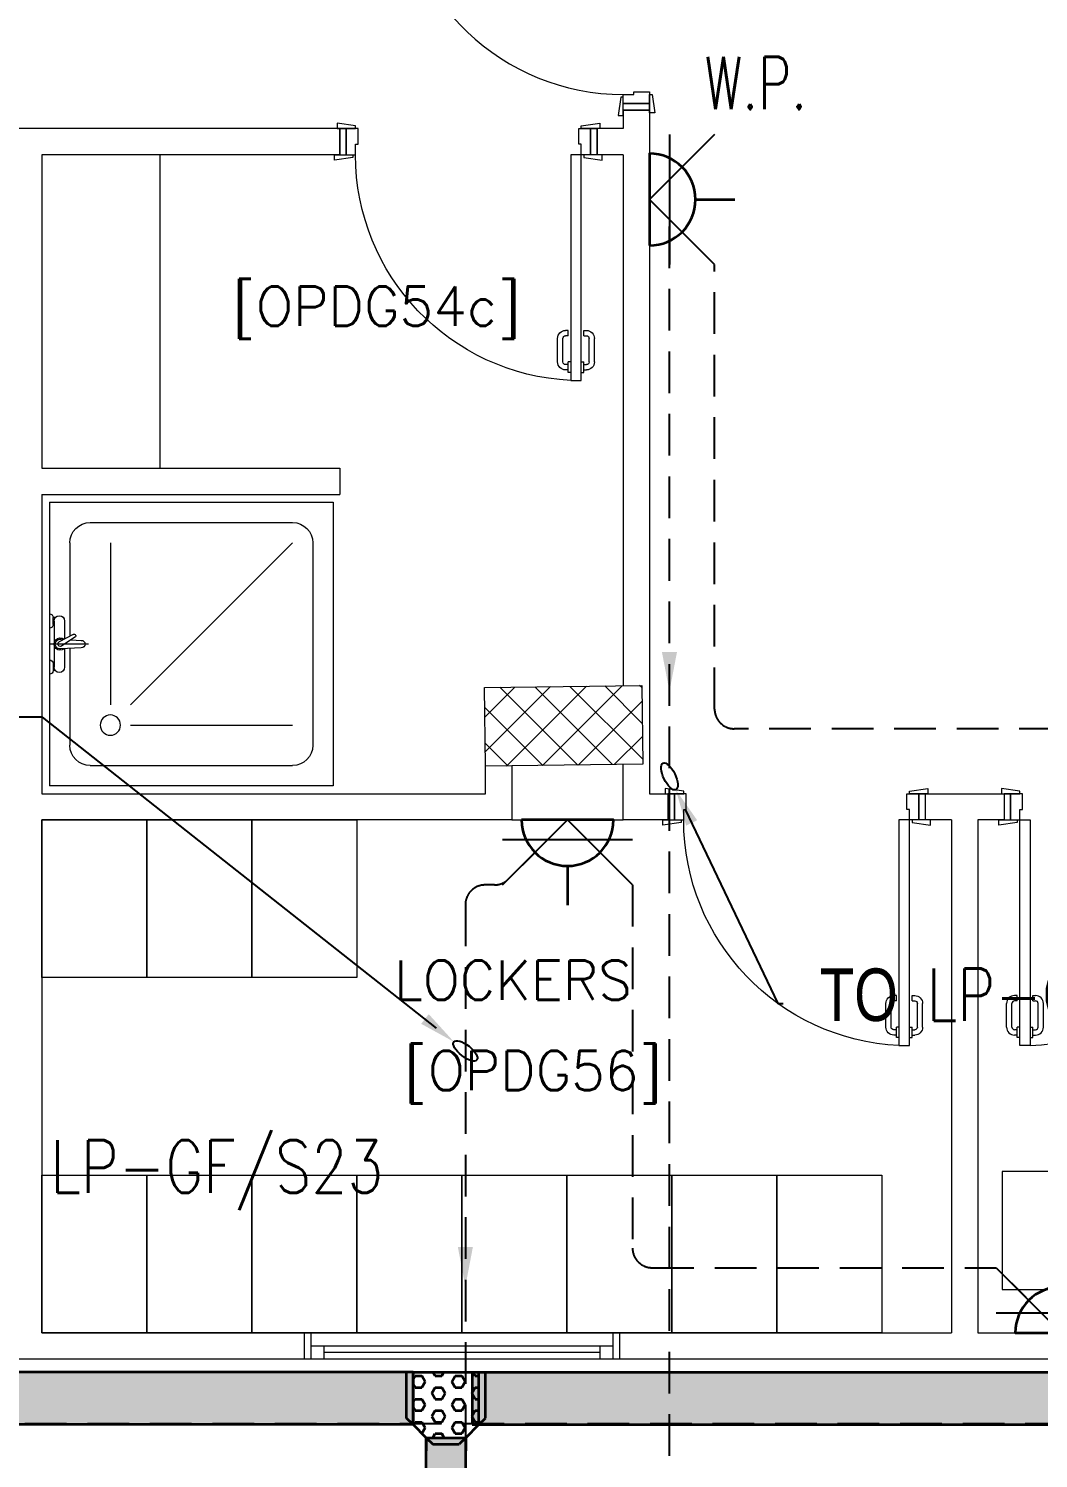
# Model space of a CAD drawing. Header units: inches. Extents: x -12418 to 57169, y -29325 to 19878.
# Drawn here: x 17883 to 21729, y -1326 to 4120 of the extents above; entities that cross this region are included whole.
import ezdxf
from ezdxf import colors
from ezdxf.entities.mleader import LeaderData, LeaderLine
from ezdxf.enums import TextEntityAlignment as Align
from ezdxf.math import Vec2, Vec3

# ---------------------------------------------------------------- set-up
doc = ezdxf.new("R2010")
doc.units = ezdxf.units.IN
doc.header["$LTSCALE"] = 25
doc.header["$MEASUREMENT"] = 0
doc.linetypes.add('DASHDOT', pattern=[25.4, 12.7, -6.35, 0, -6.35])
doc.linetypes.add('HIDDEN', pattern=[9.525, 6.35, -3.175])
doc.layers.get('0').update_dxf_attribs({"color": 8})
doc.layers.get('Defpoints').update_dxf_attribs({"color": 8})
for name, color, linetype, lineweight in [('00-Ground Floor$0$72_EGR_BASE_TEXT', 252, 'Continuous', 5), ('00-Ground Floor$0$Aluminum', 251, 'Continuous', 5), ('00-Ground Floor$0$C-HYDR-CTCH', 251, 'Continuous', 5), ('00-Ground Floor$0$Hatch', 254, 'Continuous', 5), ('00-Ground Floor$0$LOADING', 253, 'Continuous', 5), ('00-Ground Floor$0$SANIT', 250, 'Continuous', 5), ('00-Ground Floor$0$Walls', 251, 'Continuous', 5), ('00-Ground Floor$0$Wooden Joinery', 251, 'Continuous', 5), ('E-LITE-CIRC @ 100', 6, 'Continuous', 25), ('E-LITE-CLNG-CNDT', 6, 'DASHDOT', 35), ('E-LITE-EXIT-NUMB', 6, 'Continuous', 25), ('E-POWR-FLOR-CNDT', 6, 'HIDDEN', 25), ('E-POWR-FLOR-CNDT @ 100', 6, 'HIDDEN', 25), ('E-POWR-WALL @ 100', 4, 'Continuous', 35), ('T-CABL-TRAY', 251, 'Continuous', 35)]:
    doc.layers.add(name, color=color, linetype=linetype, lineweight=lineweight)
doc.layers.add('00-Ground Floor$0$Meubles', color=7, linetype='Continuous', lineweight=5, true_color=0xa6b1d3)
doc.styles.add('00-Ground Floor$0$SIMPLEX', font='SIMPLEX.shx', dxfattribs={"height": 150})
doc.styles.add('DC_Simplex', font='SIMPLEX.shx', dxfattribs={"width": 0.7})

# ---------------------------------------------------------------- blocks, each defined once
blk = doc.blocks.new('00-Ground Floor$0$A$C72370EFE')
at = {"layer": '00-Ground Floor$0$Wooden Joinery'}
for p, q in [((-0.01, -0.04), (-0.02, -0.04)), ((-0.01, -0.03), (-0.01, -0.07)), ((0, -0.03), (-0.01, -0.03)), ((0.04, -0.03), (0.05, -0.03)), ((0.05, -0.03), (0.05, -0.07)), ((0.05, -0.04), (0.06, -0.04)), ((-0.05, -0.07), (-0.05, -0.16)), ((-0.03, -0.07), (-0.03, -0.16)), ((-0.01, -0.06), (-0.02, -0.06)), ((0, -0.07), (-0.01, -0.07)), ((0.04, -0.07), (0.05, -0.07)), ((0.05, -0.06), (0.06, -0.06)), ((0.07, -0.07), (0.07, -0.16)), ((0.09, -0.07), (0.09, -0.16)), ((-0.01, -0.17), (-0.02, -0.17)), ((-0.01, -0.19), (-0.02, -0.19)), ((-0.01, -0.17), (-0.01, -0.19)), ((0.05, -0.17), (0.06, -0.17)), ((0.05, -0.17), (0.05, -0.19)), ((0.05, -0.19), (0.06, -0.19))]:
    blk.add_line(p, q, dxfattribs=at)
for centre, radius, start, end in [((-0.02, -0.07), 0.03, 90, 180), ((0.06, -0.07), 0.03, 0, 90), ((-0.02, -0.07), 0.01, 90, 180), ((0.06, -0.07), 0.01, 0, 90), ((-0.02, -0.16), 0.03, 180, 270), ((-0.02, -0.16), 0.01, 180, 270), ((0.06, -0.16), 0.01, 270, 0), ((0.06, -0.16), 0.03, 270, 0)]:
    blk.add_arc(centre, radius, start, end, dxfattribs=at)
blk = doc.blocks.new('00-Ground Floor$0$A$C5DAD61B4')
at = {"layer": '00-Ground Floor$0$Wooden Joinery'}
for points in [[(80, 959.1), (80, 969.1), (10, 979.1), (10, 959.1)], [(940, 959.1), (940, 969.1), (1010, 979.1), (1010, 959.1)], [(70, 859.1), (70, 849.1), (0, 839.1), (0, 859.1)], [(120, 859.1), (120, 0), (80, 0), (80, 859.1)], [(950, 859.1), (950, 849.1), (1020, 839.1), (1020, 859.1)]]:
    blk.add_lwpolyline(points, close=True, dxfattribs=at)
for points in [[(45, 859.1), (45, 959.1), (20, 959.1), (20, 859.1), (45, 859.1)], [(45, 859.1), (80, 859.1), (80, 899.1), (90, 899.1), (90, 959.1), (45, 959.1), (45, 859.1)], [(975, 859.1), (940, 859.1), (940, 899.1), (930, 899.1), (930, 959.1), (975, 959.1), (975, 859.1)], [(975, 859.1), (975, 959.1), (1000, 959.1), (1000, 859.1), (975, 859.1)]]:
    blk.add_lwpolyline(points, dxfattribs=at)
blk.add_arc((80, 859.1), 860, 272.666, 0, dxfattribs=at)
at = {"layer": '00-Ground Floor$0$Wooden Joinery', "xscale": 999.9999999998854, "yscale": 999.9999999998854, "zscale": 999.9999999998854, "rotation": 180}
blk.add_blockref('00-Ground Floor$0$A$C72370EFE', (120, 0), dxfattribs=at)
blk = doc.blocks.new('00-Ground Floor$0$SHOWER TRAY 80x80')
at = {"layer": '00-Ground Floor$0$SANIT'}
for p, q in [((0, 0), (0, 0.8)), ((0.8, 0.8), (0, 0.8)), ((0.8, 0), (0.8, 0.8)), ((0.1143, 0.7429), (0.6857, 0.7429)), ((0.0571, 0.4124), (0.0571, 0.6857)), ((0.7429, 0.1143), (0.7429, 0.6857)), ((0.2286, 0.6286), (0.6857, 0.6286)), ((0.1714, 0.1143), (0.1714, 0.5714)), ((0.2286, 0.5714), (0.6857, 0.1143)), ((0.01, 0.455), (0.01, 0.475)), ((0.0163, 0.475), (0.01, 0.475)), ((0.0125, 0.455), (0.01, 0.455)), ((0.0125, 0.335), (0.0125, 0.465)), ((0.0425, 0.4133), (0.0425, 0.465)), ((0.0895, 0.4105), (0.0316, 0.4139)), ((0.0715, 0.3808), (0.0334, 0.4058)), ((0.11, 0.4), (0, 0.4)), ((0.0667, 0.3728), (0.0271, 0.3939)), ((0.0407, 0.3866), (0.0316, 0.3861)), ((0.0425, 0.335), (0.0425, 0.3857)), ((0.0571, 0.1143), (0.0571, 0.3779)), ((0.0608, 0.3878), (0.0895, 0.3895)), ((0.01, 0.345), (0.01, 0.325)), ((0.0125, 0.345), (0.01, 0.345)), ((0.0163, 0.325), (0.01, 0.325)), ((0.1143, 0.0571), (0.6857, 0.0571)), ((0, 0), (0.8, 0))]:
    blk.add_line(p, q, dxfattribs=at)
blk.add_circle((0.1714, 0.6286), 0.0286, dxfattribs=at)
for centre, radius, start, end in [((0.1143, 0.6857), 0.0571, 90, 180), ((0.6857, 0.6857), 0.0571, 360, 90), ((0, 0.475), 0.01, 0, 90), ((0, 0.455), 0.01, 270, 0), ((0.0275, 0.465), 0.015, 0, 180), ((0.03, 0.4), 0.0175, 49.632, 309.2526), ((0.03, 0.4), 0.014, 83.2671, 276.7329), ((0.03, 0.4), 0.00676, 54.0423, 244.5873), ((0.0895, 0.4), 0.0105, 270, 90), ((0.0691, 0.3768), 0.00467, 239.3148, 59.3148), ((0, 0.345), 0.01, 0, 90), ((0, 0.325), 0.01, 270, 0), ((0.0275, 0.335), 0.015, 180, 0), ((0.1143, 0.1143), 0.0571, 180, 270), ((0.6857, 0.1143), 0.0571, 270, 360)]:
    blk.add_arc(centre, radius, start, end, dxfattribs=at)
blk = doc.blocks.new('00-Ground Floor$0$A$C37be4daf')
at = {"layer": '00-Ground Floor$0$Aluminum'}
for p, q in [((1416, 598.2), (216, 598.2)), ((241, 498.2), (241, 598.2)), ((1391, 548.2), (241, 548.2)), ((291, 548.2), (291, 598.2)), ((291, 573.2), (1341, 573.2)), ((1341, 548.2), (1341, 598.2)), ((1391, 498.2), (1391, 598.2)), ((1416, 498.2), (216, 498.2))]:
    blk.add_line(p, q, dxfattribs=at)
at = {"layer": '00-Ground Floor$0$Walls'}
for p, q in [((216, 498.2), (216, 598.2)), ((1416, 498.2), (1416, 598.2))]:
    blk.add_line(p, q, dxfattribs=at)
blk = doc.blocks.new('00-Ground Floor')
at = {"layer": '00-Ground Floor$0$Hatch'}
h = blk.add_hatch(dxfattribs=at)
h.set_pattern_fill('ANSI37', color=256, scale=30)
h.set_pattern_definition([(45, (-1981.42, -13099.68), (-67.35192, 67.35192), []), (135, (-1981.42, -13099.68), (-67.35192, -67.35192), [])])
h.paths.add_polyline_path([(48971.2, 8818.2), (48367.3, 8810.1), (48371.2, 8521.7), (48975.1, 8529.8)])
h.paths.add_polyline_path([(41810.5, 8810.5), (41227, 8805), (41207, 8513.7), (41790.5, 8519.1)])
h.paths.add_polyline_path([(27433.5, 8803.1), (26834.4, 8799), (26828.7, 8506), (27427.8, 8510)])
h.paths.add_polyline_path([(34618.7, 8805.3), (34017.5, 8797.8), (34009.3, 8512.1), (34610.5, 8519.6)])
h.paths.add_polyline_path([(20214.3, 8812.4), (19607.8, 8790.5), (19622.4, 8498), (20228.8, 8519.8)])
h.paths.add_polyline_path([(13477.7, 8802), (12255.7, 8825.9), (12249.3, 8529.8), (13471.3, 8505.8)])
h.paths.add_polyline_path([(13491.8, 1601.9), (12276.8, 1586.2), (12263.3, 1293.7), (13478.3, 1309.4)])
h.paths.add_polyline_path([(13465.7, -5591.3), (12262.6, -5607.3), (12256.9, -5900.3), (13460, -5884.3)])
h.paths.add_polyline_path([(13484.2, -12790), (12287.5, -12801.4), (12290.4, -13095.9), (13487, -13084.4)])
h.paths.add_polyline_path([(5849.2, -12787.9), (5245.6, -12791.6), (5256.3, -13077.1), (5859.8, -13073.4)])
h.paths.add_polyline_path([(5833.8, -5589.9), (5236.9, -5588.3), (5236.8, -5889.5), (5833.6, -5891)])
h.paths.add_polyline_path([(5843.6, 1599.7), (5224.3, 1600.9), (5213.7, 1298), (5833, 1296.7)])
h.paths.add_polyline_path([(5820.3, 8779.1), (5219.7, 8793.5), (5216, 8503.9), (5816.7, 8489.4)])
h.paths.add_polyline_path([(-1378.8, 8777.2), (-1981.4, 8799.9), (-1979.5, 8511.6), (-1376.9, 8488.9)])
h.paths.add_polyline_path([(-1371.1, -5601.1), (-1973.1, -5608.1), (-1969.7, -5899.7), (-1367.7, -5892.7)])
h.paths.add_polyline_path([(-1353.5, -12795.7), (-1951.9, -12796.7), (-1947.1, -13097.4), (-1348.7, -13096.4)])
h.paths.add_polyline_path([(20233.2, -12782.5), (19627.5, -12795.4), (19633.2, -13096.6), (20238.9, -13083.7)])
h.paths.add_polyline_path([(20226.6, -5590), (19632.3, -5607.6), (19634.4, -5904.1), (20228.7, -5886.6)])
h.paths.add_polyline_path([(20217.9, 1618), (19619, 1610.4), (19623, 1310.2), (20221.9, 1317.9)])
h.paths.add_polyline_path([(27418.3, 1602.8), (26816.3, 1607.5), (26820.6, 1315.3), (27422.5, 1310.7)])
h.paths.add_polyline_path([(27422, -5579.9), (26818.1, -5597.5), (26831.6, -5897.5), (27431.7, -5876.5)])
h.paths.add_polyline_path([(27438.1, -12795.9), (26834.3, -12789.3), (26831.9, -13075), (27435.7, -13081.6)])
h.paths.add_polyline_path([(34636.6, -12785.4), (34039.3, -12800), (34048.3, -13099.7), (34645.6, -13085.1)])
h.paths.add_polyline_path([(34629.3, -5597.1), (34028, -5595.2), (34029.2, -5892.4), (34630.4, -5894.3)])
h.paths.add_polyline_path([(34592.8, 1606.7), (34012, 1611.4), (34031.7, 1321.6), (34612.5, 1316.9)])
h.paths.add_polyline_path([(41796.2, 1606), (41198.6, 1619.8), (41200.6, 1327.8), (41798.2, 1314.1)])
h.paths.add_polyline_path([(41797.2, -5592.6), (41228.8, -5600.2), (41230.6, -5894.3), (41799, -5886.7)])
h.paths.add_polyline_path([(41834.3, -12789.7), (41229, -12792.4), (41230.4, -13096.9), (41835.6, -13094.3)])
h.paths.add_polyline_path([(49008.5, -12790.2), (48420.5, -12774.1), (48407.3, -13081.4), (48995.3, -13097.4)])
h.paths.add_polyline_path([(48992.7, -5590.8), (48389.5, -5589.7), (48387.5, -5886.2), (48990.7, -5887.3)])
at = {"layer": '00-Ground Floor$0$C-HYDR-CTCH', "flags": 128}
blk.add_lwpolyline([(19619, 1610.4), (20217.9, 1618), (20221.9, 1317.9), (19623, 1310.2), (19619, 1610.4)], dxfattribs=at)
at = {"layer": '00-Ground Floor$0$LOADING', "elevation": 0}
for points in [[(18332.9, 505.7), (17932.9, 505.7), (17932.9, 1105.7), (18332.9, 1105.7)], [(18732.9, 505.7), (18332.9, 505.7), (18332.9, 1105.7), (18732.9, 1105.7)], [(19132.9, 505.7), (18732.9, 505.7), (18732.9, 1105.7), (19132.9, 1105.7)], [(18332.9, -847.4), (17932.9, -847.4), (17932.9, -247.4), (18332.9, -247.4)], [(18732.9, -847.4), (18332.9, -847.4), (18332.9, -247.4), (18732.9, -247.4)], [(19132.9, -847.4), (18732.9, -847.4), (18732.9, -247.4), (19132.9, -247.4)], [(19532.9, -847.4), (19132.9, -847.4), (19132.9, -247.4), (19532.9, -247.4)], [(19932.9, -847.4), (19532.9, -847.4), (19532.9, -247.4), (19932.9, -247.4)], [(20332.9, -847.4), (19932.9, -847.4), (19932.9, -247.4), (20332.9, -247.4)], [(20732.9, -847.4), (20332.9, -847.4), (20332.9, -247.4), (20732.9, -247.4)], [(21132.9, -847.4), (20732.9, -847.4), (20732.9, -247.4), (21132.9, -247.4)], [(21590.8, -683.3), (22040.8, -683.3), (22040.8, -233.3), (21590.8, -233.3)]]:
    blk.add_lwpolyline(points, close=True, dxfattribs=at)
at = {"layer": '00-Ground Floor$0$Meubles'}
for p, q in [((18382.9, 3639.1, 0), (18382.9, 2445.7, 0)), ((19723, 1105.7, 0), (20147.9, 1105.7, 0))]:
    blk.add_line(p, q, dxfattribs=at)
at = {"layer": '00-Ground Floor$0$Walls'}
for p, q in [((20147.9, 3809.1, 0), (20147.9, 3739.1, 0)), ((20147.9, 3809.1, 0), (20247.9, 3809.1, 0)), ((20247.9, 3809.1, 0), (20247.9, 1205.7, 0)), ((19067.9, 3739.1, 0), (17732.9, 3739.1, 0)), ((19067.9, 3639.1, 0), (19067.9, 3739.1, 0)), ((20047.9, 3639.1, 0), (20047.9, 3739.1, 0)), ((20147.9, 3739.1, 0), (20047.9, 3739.1, 0)), ((19067.9, 3639.1, 0), (17932.9, 3639.1, 0)), ((17932.9, 3639.1, 0), (17932.9, 2445.7, 0)), ((20147.9, 3639.1, 0), (20047.9, 3639.1, 0)), ((20147.9, 3639.1, 0), (20147.9, 1617.1, 0)), ((17932.9, 2445.7, 0), (19067.9, 2445.7, 0)), ((19067.9, 2445.7, 0), (19067.9, 2345.7, 0)), ((17932.9, 2345.7, 0), (17932.9, 1205.7, 0)), ((17932.9, 2345.7, 0), (19067.9, 2345.7, 0)), ((19623, 1205.7), (19623, 1310)), ((19723, 1311.3), (19723, 1105.7)), ((20147.9, 1105.7, 0), (20147.9, 1316.9, 0)), ((17932.9, 1205.7, 0), (19623, 1205.7, 0)), ((20247.9, 1205.7, 0), (20317.9, 1205.7, 0)), ((20317.9, 1205.7, 0), (20317.9, 1105.7, 0)), ((21297.9, 1205.7, 0), (21597.9, 1205.7, 0)), ((21297.9, 1205.7, 0), (21297.9, 1105.7, 0)), ((21597.9, 1205.7, 0), (21597.9, 1105.7, 0)), ((19723, 1105.7, 0), (17932.9, 1105.7, 0)), ((17932.9, 1105.7, 0), (17932.9, -847.4, 0)), ((20317.9, 1105.7, 0), (20147.9, 1105.7, 0)), ((21397.9, 1105.7, 0), (21297.9, 1105.7, 0)), ((21397.9, 1105.7, 0), (21397.9, -847.4, 0)), ((21597.9, 1105.7, 0), (21497.9, 1105.7, 0)), ((21497.9, 1105.7, 0), (21497.9, -847.4, 0)), ((17932.9, -847.4, 0), (21397.9, -847.4, 0)), ((21497.9, -847.4, 0), (25427.9, -847.4, 0)), ((17732.9, -947.4, 0), (43417.9, -947.4, 0))]:
    blk.add_line(p, q, dxfattribs=at)
at = {"rotation": 180}
blk.add_blockref('00-Ground Floor$0$A$C37be4daf', (20348.9, -349.2, 0), dxfattribs=at)
at = {"layer": '00-Ground Floor$0$SANIT', "xscale": -1350.000000000878, "yscale": 1350.000000000878, "zscale": 1350.000000000878, "rotation": 180}
blk.add_blockref('00-Ground Floor$0$SHOWER TRAY 80x80', (17962.9, 2315.7, 0), dxfattribs=at)
at = {"layer": '00-Ground Floor$0$Wooden Joinery', "rotation": 270}
blk.add_blockref('00-Ground Floor$0$A$C5DAD61B4', (19288.9, 4809.1, 0), dxfattribs=at)
at = {"layer": '00-Ground Floor$0$Wooden Joinery', "xscale": -1}
for p in [(20067.9, 2780.1, 0), (21317.9, 246.6, 0)]:
    blk.add_blockref('00-Ground Floor$0$A$C5DAD61B4', p, dxfattribs=at)
at = {"layer": '00-Ground Floor$0$Wooden Joinery'}
blk.add_blockref('00-Ground Floor$0$A$C5DAD61B4', (21577.9, 246.6, 0), dxfattribs=at)
at = {"layer": '00-Ground Floor$0$72_EGR_BASE_TEXT', "char_height": 150, "attachment_point": 2, "style": '00-Ground Floor$0$SIMPLEX'}
for s, insert in [('[OPDG54c]', (19208.4, 3137.8, 0)), ('LOCKERS', (19727.9, 570.5)), ('[OPDG56]', (19804.5, 226.2, 0))]:
    blk.add_mtext(s, dxfattribs=dict(at, insert=insert))
blk = doc.blocks.new('*U54')
blk.add_line((-1.75, 0), (-3.25, 0))
blk.add_lwpolyline([(0, 1.75, 1), (0, -1.75)], format="xyb", close=True)
at = {"layer": 'Defpoints'}
for p, q in [((-2.475, 2.475), (0, 0)), ((-0.758, -2.475), (-0.758, 2.475)), ((-2.475, -2.475), (0, 0))]:
    blk.add_line(p, q, dxfattribs=at)
at = {"layer": 'E-LITE-EXIT-NUMB', "style": 'DC_Simplex', "width": 0.7, "flags": 8}
blk.add_attdef('TYPE', text='', height=2, rotation=360, dxfattribs=at).set_placement((-2.682, 5.238), align=Align.RIGHT)
blk.add_attdef('CIRCUIT', (2.682, 5.238), '', height=2, rotation=360, dxfattribs=at)
blk = doc.blocks.new('*U50')
blk.add_line((1.75, 0), (3.25, 0))
blk.add_lwpolyline([(0, -1.75, 1), (0, 1.75)], format="xyb", close=True)
at = {"layer": 'Defpoints'}
for p, q in [((2.475, 2.475), (0, 0)), ((0.758, 2.475), (0.758, -2.475)), ((2.475, -2.475), (0, 0))]:
    blk.add_line(p, q, dxfattribs=at)
at = {"layer": 'E-LITE-EXIT-NUMB', "style": 'DC_Simplex', "width": 0.7, "flags": 8}
blk.add_attdef('TYPE', text='', height=2, rotation=360, dxfattribs=at).set_placement((-2.682, 5.238), align=Align.RIGHT)
blk.add_attdef('CIRCUIT', (2.682, 5.238), '', height=2, rotation=360, dxfattribs=at)
blk = doc.blocks.new('*U53')
blk.add_line((0, -1.75), (0, -3.25))
blk.add_lwpolyline([(-1.75, 0, 1), (1.75, 0)], format="xyb", close=True)
at = {"layer": 'Defpoints'}
for p, q in [((-2.475, -2.475), (0, 0)), ((2.475, -2.475), (0, 0)), ((2.475, -0.758), (-2.475, -0.758))]:
    blk.add_line(p, q, dxfattribs=at)
at = {"layer": 'E-LITE-EXIT-NUMB', "style": 'DC_Simplex', "width": 0.7, "flags": 8}
blk.add_attdef('TYPE', text='', height=2, rotation=360, dxfattribs=at).set_placement((-2.682, 5.238), align=Align.RIGHT)
blk.add_attdef('CIRCUIT', (2.682, 5.238), '', height=2, rotation=360, dxfattribs=at)
blk = doc.blocks.new('ARR0W')
at = {"color": 45}
blk.add_ellipse((0, 0), major_axis=(0.4, 0), ratio=0.4, dxfattribs=at)
at = {"color": 45, "ltscale": 0.5}
blk.add_solid([(-1.4, 0.167), (-0.4, 0), (-1.4, -0.167)], dxfattribs=at)
blk = doc.blocks.new('*U28')
blk.add_hatch(color=256).paths.add_polyline_path([(0.287, 0), (0, 1.5), (-0.287, 0)])
blk = doc.blocks.new('*U81')
at = {"lineweight": 0}
h = blk.add_hatch(dxfattribs=at)
h.set_pattern_fill('HEX', color=253, scale=8, angle=180, style=0)
h.set_pattern_definition([(180, (-19374.527, -2e-10), (6e-13, -43.99409), [25.4, -50.8]), (300, (-19374.527, -2e-10), (38.1, 21.99705), [25.4, -50.8]), (240, (-19399.927, -2e-10), (38.1, -21.99705), [25.4, -50.8])])
h.paths.add_polyline_path([(-3876.8, 200), (-3876.8, 0), (0, 0), (0, 200)])
at = {"color": 0}
for p, q in [((0, 200), (-3876.8, 200)), ((-3876.8, 0), (-3876.8, 200)), ((0, 0), (0, 200)), ((0, 0), (-3876.8, 0))]:
    blk.add_line(p, q, dxfattribs=at)
blk = doc.blocks.new('*U68')
h = blk.add_hatch()
h.set_pattern_fill('HEX', color=253, scale=8, angle=-90, style=0)
h.set_pattern_definition([(270, (-3e-11, -5e-24), (43.994, -9e-14), [25.4, -50.8]), (30, (-3e-11, -5e-24), (-21.997, 38.1), [25.4, -50.8]), (330, (-3e-11, -25.4), (21.997, 38.1), [25.4, -50.8])])
h.paths.add_polyline_path([(0, 0), (-200, 0), (-250, -50), (-250, -200), (-200, -250), (0, -250)])
at = {"color": 0}
for p, q in [((-250, -50), (-200, 0)), ((-200, 0), (-200, 50)), ((0, 0), (0, 50)), ((-250, -50), (-300, -50)), ((0, 0), (0, -250)), ((-250, -200), (-300, -200)), ((-250, -200), (-200, -250)), ((-200, -250), (-200, -300)), ((0, -250), (0, -300))]:
    blk.add_line(p, q, dxfattribs=at)
at = {"color": 253}
for p, q in [((-200, 0), (-175, 25)), ((-200, 0), (0, 0)), ((-175, 25), (0, 25)), ((-250, -50), (-275, -75)), ((-250, -50), (-250, -200)), ((-275, -75), (-275, -175)), ((-250, -200), (-275, -175)), ((-200, -250), (0, -250)), ((-200, -250), (-175, -275)), ((-175, -275), (0, -275))]:
    blk.add_line(p, q, dxfattribs=at)
blk = doc.blocks.new('*U82')
at = {"lineweight": 0}
h = blk.add_hatch(dxfattribs=at)
h.set_pattern_fill('HEX', color=253, scale=8, angle=180, style=0)
h.set_pattern_definition([(180, (-23193.732, -3e-10), (6e-13, -43.99409), [25.4, -50.8]), (300, (-23193.732, -3e-10), (38.1, 21.997045), [25.4, -50.8]), (240, (-23219.132, -3e-10), (38.1, -21.997045), [25.4, -50.8])])
h.paths.add_polyline_path([(-9746.9, 150), (-9746.9, 0), (0, 0), (0, 150)])
at = {"color": 0}
for p, q in [((0, 150), (-9746.9, 150)), ((-9746.9, 0), (-9746.9, 150)), ((0, 0), (-9746.9, 0))]:
    blk.add_line(p, q, dxfattribs=at)
blk = doc.blocks.new('*U83')
at = {"lineweight": 0}
h = blk.add_hatch(dxfattribs=at)
h.set_pattern_fill('HEX', color=253, scale=8, angle=180, style=0)
h.set_pattern_definition([(180, (-22449.527, -3e-10), (6e-13, -43.99409), [25.4, -50.8]), (300, (-22449.527, -3e-10), (38.1, 21.997045), [25.4, -50.8]), (240, (-22474.927, -3e-10), (38.1, -21.997045), [25.4, -50.8])])
h.paths.add_polyline_path([(-14094.8, 200), (-14094.8, 0), (0, 0), (0, 200)])
at = {"color": 0}
for p, q in [((0, 200), (-14094.8, 200)), ((0, 0), (0, 200)), ((0, 0), (-14094.8, 0))]:
    blk.add_line(p, q, dxfattribs=at)
blk = doc.blocks.new('A$C767e6835')
at = {"layer": 'T-CABL-TRAY', "linetype": 'Continuous', "xscale": -1, "rotation": 180}
blk.add_blockref('*U83', (-751.8, 1850), dxfattribs=at)
at = {"layer": 'T-CABL-TRAY', "linetype": 'Continuous'}
for name, p, rotation in [('*U68', (-751.8, 1850, 0), 90), ('*U81', (-526.8, 1850), 180), ('*U82', (-701.8, -8146.9), 270)]:
    blk.add_blockref(name, p, dxfattribs=dict(at, rotation=rotation))

msp = doc.modelspace()

# ---------------------------------------------------------------- linework, layer by layer
at = {"layer": 'E-POWR-FLOR-CNDT', "elevation": 0}
for points in [[(19999.5, -3101.1), (20301.8, -2798.3, 0.198691), (20323.7, -2745.3), (20323.7, 3393.1)], [(22653, 1329.4), (22529.2, 1453.2), (20570.4, 1453.2, -0.414214), (20495.4, 1528.2), (20495.4, 3221.4), (20371.7, 3345.2)], [(19811.7, 981.9), (19709.9, 880.2, -0.198912), (19656.9, 858.2), (19621.4, 858.2, 0.414214), (19546.4, 783.2), (19546.4, -3012.6, 0.331835), (19600, -3084.5), (19849.5, -3158.7)], [(20059.2, 981.9), (20182.9, 858.2), (20182.9, -524.9, 0.414214), (20257.9, -599.9), (21568.3, -599.9), (21692.1, -723.7)]]:
    msp.add_lwpolyline(points, format="xyb", dxfattribs=at)
msp.add_lwpolyline([(25056.7, -1071.2), (24932.9, -1194.9), (15427.9, -1194.9), (15304.2, -1071.2)], dxfattribs=at)

# ---------------------------------------------------------------- block references
at = {"layer": 'E-LITE-CLNG-CNDT'}
msp.add_blockref('00-Ground Floor', (0, 0), dxfattribs=at)
at = {"layer": 'E-POWR-FLOR-CNDT'}
msp.add_blockref('A$C767e6835', (20099.5, -2847.4, 0.4), dxfattribs=at)
at = {"layer": 'E-POWR-FLOR-CNDT @ 100', "xscale": 100, "yscale": 100, "zscale": 100, "rotation": 180}
for p in [(20323.7, 1745.6, 0), (19546.4, -520.7, 0)]:
    msp.add_blockref('*U28', p, dxfattribs=at)
at = {"layer": 'E-POWR-WALL @ 100'}
ref = msp.add_blockref('*U53', (20247.9, 3468.9, 0), dxfattribs=dict(at, xscale=100, yscale=100, zscale=100, rotation=90.00000000000001))
ref.add_attrib('TYPE', 'W.P.', dxfattribs={"layer": 'E-LITE-EXIT-NUMB', "height": 200, "style": 'DC_Simplex', "width": 0.7, "flags": 8}).set_placement((20847.3, 3812.7, 0), align=Align.RIGHT)
at = {"layer": 'E-POWR-WALL @ 100', "xscale": 100, "yscale": 100, "zscale": 100, "rotation": 90.00000000000001}
for name, p in [('*U54', (19935.5, 1105.7, 0)), ('*U50', (21815.8, -847.4, 0))]:
    msp.add_blockref(name, p, dxfattribs=at)

# ---------------------------------------------------------------- leaders
at = {"layer": 'E-LITE-CIRC @ 100'}
ml = msp.add_multileader_mtext('Standard', dxfattribs=at)
ml.set_content('{\\Fdc_el_romans|c0;\\W0.8;TO\\Fromans|c0; \\Fsimplex|c0;LP-GF/S26}', color=256, style='DC_Simplex')
ml.set_leader_properties()
ml.set_arrow_properties(name='ARR0W')
ml.build(insert=Vec2(0, 0))
ml.multileader.update_dxf_attribs({"dogleg_length": 200, "arrow_head_size": 140, "scale": 100})
ctx = ml.context
ctx.base_point, ctx.scale, ctx.char_height, ctx.arrow_head_size, ctx.landing_gap_size, ctx.plane_origin, ctx.plane_x_axis, ctx.plane_y_axis = Vec3(15726.7, 1497), 100, 200, 140, 140, Vec3(38413.6, -4833.8), Vec3(1, 0.000001, 0), Vec3(-0.000001, 1, 0)
ctx.text_align_type = 2
notes = []
notes.append((ctx, [(1, (1, 1, 0), (17936.5, 1497), (-1, -0.000001, 0), 108.8, [(0, [(19546.4, 226.2)], 0, [])])]))
ctx.mtext.insert, ctx.mtext.text_direction, ctx.mtext.rotation, ctx.mtext.alignment, ctx.mtext.flow_direction = Vec3(17687.7, 1630.3), Vec3(1, 0.000001, 0), 0.000001, 3, 5
ml = msp.add_multileader_mtext('Standard', dxfattribs=at)
ml.set_content('{\\Fdc_el_romans|c0;\\W0.8;TO\\Fromans|c0; \\Fsimplex|c0;LP-GF/S29}', color=256, style='DC_Simplex')
ml.set_leader_properties()
ml.set_arrow_properties(name='ARR0W')
ml.build(insert=Vec2(0, 0))
ml.multileader.update_dxf_attribs({"dogleg_length": 200, "arrow_head_size": 140, "scale": 100})
ctx = ml.context
ctx.base_point, ctx.scale, ctx.char_height, ctx.arrow_head_size, ctx.landing_gap_size, ctx.plane_origin, ctx.plane_x_axis, ctx.plane_y_axis = Vec3(20756.5, 406.6), 100, 200, 140, 140, Vec3(44139.3, -3813.8), Vec3(1, 0.000001, 0), Vec3(-0.000001, 1, 0)
notes.append((ctx, [(0, (1, 1, 0), (20736.5, 406.6), (1, 0.000001, 0), 20, [(0, [(20323.7, 1271.4)], 0, [])])]))
ctx.mtext.insert, ctx.mtext.text_direction, ctx.mtext.rotation, ctx.mtext.flow_direction = Vec3(20896.5, 540), Vec3(1, 0.000001, 0), 0.000001, 5
ml = msp.add_multileader_mtext('Standard', dxfattribs=at)
ml.set_content('{\\Fdc_el_romans|c0;\\W0.8;TO\\Fromans|c0; \\Fsimplex|c0;LP-GF/S23}', color=256, style='DC_Simplex')
ml.set_leader_properties()
ml.set_arrow_properties(name='ARR0W')
ml.build(insert=Vec2(0, 0))
ml.multileader.update_dxf_attribs({"dogleg_length": 200, "arrow_head_size": 140, "scale": 100})
ctx = ml.context
ctx.base_point, ctx.scale, ctx.char_height, ctx.arrow_head_size, ctx.landing_gap_size, ctx.plane_origin, ctx.plane_x_axis, ctx.plane_y_axis = Vec3(17418.4, -247.4), 100, 200, 140, 140, Vec3(31949.6, -6291.9), Vec3(1, 0.000001, 0), Vec3(-0.000001, 1, 0)
notes.append((ctx, [(0, (1, 1, 0), (17309.6, -247.4), (1, 0.000001, 0), 108.8, [(0, [(16522.9, -1427.5)], 0, [])])]))
ctx.mtext.insert, ctx.mtext.text_direction, ctx.mtext.rotation, ctx.mtext.flow_direction = Vec3(17558.4, -114.1), Vec3(1, 0.000001, 0), 0.000001, 5
for ctx, leaders in notes:
    for number, flags, end, landing, length, lines in leaders:
        leader = LeaderData()
        leader.index, (leader.has_last_leader_line, leader.has_dogleg_vector, leader.attachment_direction) = number, flags
        leader.last_leader_point, leader.dogleg_vector, leader.dogleg_length = Vec3(end), Vec3(landing), length
        for number, points, colour, breaks in lines:
            line = LeaderLine()
            line.index, line.vertices, line.color, line.breaks = number, Vec3.list(points), colors.encode_raw_color(colour), breaks
            leader.lines.append(line)
        ctx.leaders.append(leader)

doc.saveas('drawing.dxf')
